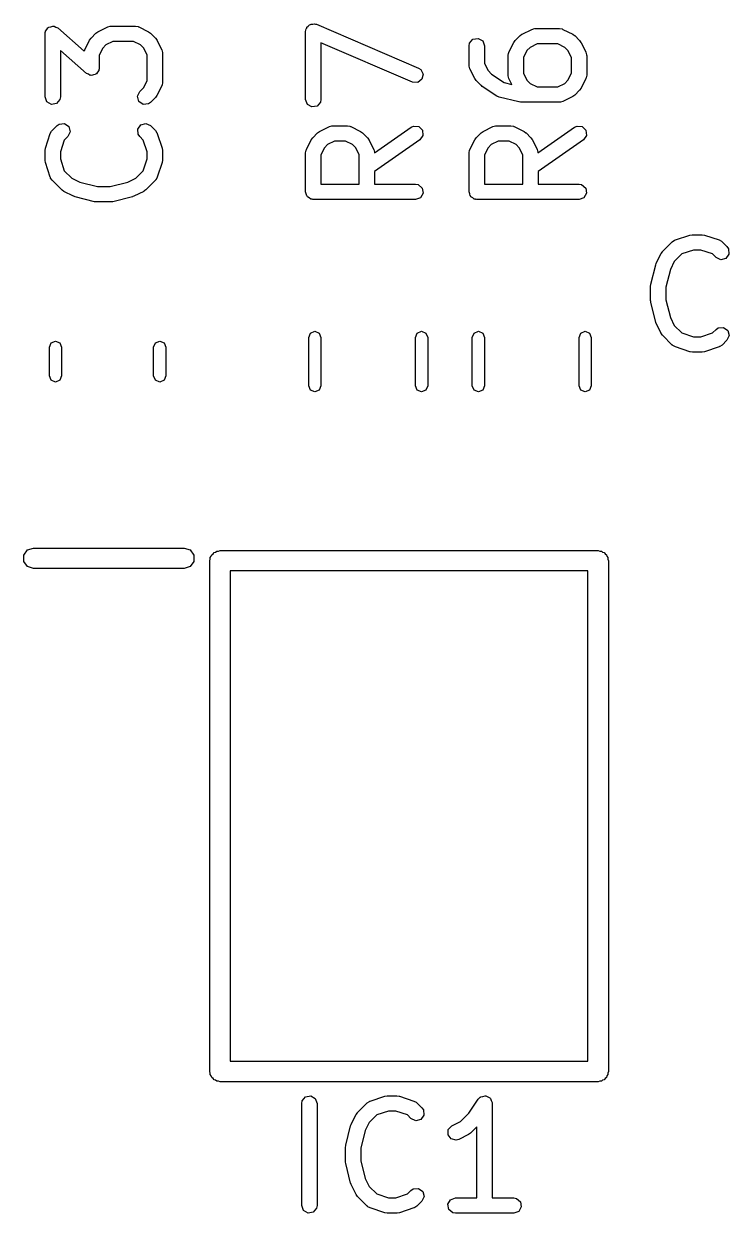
# Model space of a CAD drawing. Extents: x 22.5 to 93.3, y -73 to -49.
# Drawn here: x 51.18 to 58.08, y -72.49 to -60.84 of the extents above; entities that cross this region are included whole.
import ezdxf

# ---------------------------------------------------------------- set-up
doc = ezdxf.new("R2010")
doc.units = 0
doc.layers.add('BLACK', color=7, linetype='CONTINUOUS')

msp = doc.modelspace()

# ---------------------------------------------------------------- linework, layer by layer
at = {"layer": 'BLACK', "linetype": 'CONTINUOUS'}
for p, q in [((51.3921, -60.9148), (51.4051, -60.8993)), ((51.4051, -60.8993), (51.4156, -60.882)), ((51.4156, -60.882), (51.4213, -60.8801)), ((51.4213, -60.8801), (51.4251, -60.8755)), ((51.4251, -60.8755), (51.445, -60.872)), ((51.445, -60.872), (51.4642, -60.8655)), ((51.4642, -60.8655), (51.4697, -60.8677)), ((51.4697, -60.8677), (51.4756, -60.8666)), ((51.4756, -60.8666), (51.4932, -60.8767)), ((51.4932, -60.8767), (51.512, -60.884)), ((51.512, -60.884), (51.772, -61.1115)), ((51.9053, -60.921), (52.0005, -60.8734)), ((52.0005, -60.8734), (52.0255, -60.866)), ((52.0255, -60.866), (52.0298, -60.867)), ((52.0298, -60.867), (52.034, -60.8655)), ((52.034, -60.8655), (52.2721, -60.8655)), ((52.2721, -60.8655), (52.2978, -60.87)), ((52.2978, -60.87), (52.3012, -60.8729)), ((52.3012, -60.8729), (52.3057, -60.8734)), ((52.3057, -60.8734), (52.4009, -60.921)), ((53.9376, -60.9167), (53.9421, -60.891)), ((53.9421, -60.891), (53.9478, -60.8842)), ((53.9478, -60.8842), (53.9499, -60.8756)), ((53.9499, -60.8756), (53.9639, -60.8651)), ((53.9639, -60.8651), (53.9751, -60.8517)), ((53.9751, -60.8517), (53.9838, -60.8502)), ((53.9838, -60.8502), (53.9909, -60.8449)), ((53.9909, -60.8449), (54.0084, -60.8458)), ((54.0084, -60.8458), (54.0256, -60.8428)), ((54.0256, -60.8428), (54.0333, -60.8472)), ((54.0333, -60.8472), (54.0422, -60.8477)), ((54.0422, -60.8477), (55.0422, -61.2763)), ((56.0553, -60.9448), (56.1505, -60.8972)), ((56.1505, -60.8972), (56.1755, -60.8898)), ((56.1755, -60.8898), (56.1798, -60.8908)), ((56.1798, -60.8908), (56.184, -60.8893)), ((56.184, -60.8893), (56.4221, -60.8893)), ((56.4221, -60.8893), (56.4478, -60.8938)), ((56.4478, -60.8938), (56.4512, -60.8967)), ((56.4512, -60.8967), (56.4557, -60.8972)), ((56.4557, -60.8972), (56.5509, -60.9448)), ((51.3876, -60.9405), (51.3896, -60.9294)), ((51.3876, -61.5595), (51.3876, -60.9405)), ((51.389, -60.9259), (51.3907, -60.9233)), ((51.3896, -60.9294), (51.389, -60.9259)), ((51.3907, -60.9233), (51.3921, -60.9148)), ((51.7765, -61.0974), (51.8241, -61.0022)), ((51.8241, -61.0022), (51.8375, -60.9842)), ((51.8375, -60.9842), (51.8382, -60.9827)), ((51.8382, -60.9827), (51.8858, -60.9351)), ((51.8858, -60.9351), (51.9041, -60.9222)), ((51.9041, -60.9222), (51.9053, -60.921)), ((52.0518, -61.0155), (51.9832, -61.0497)), ((52.2544, -61.0155), (52.0518, -61.0155)), ((52.323, -61.0497), (52.2544, -61.0155)), ((52.4009, -60.921), (52.4189, -60.9344)), ((52.4189, -60.9344), (52.4204, -60.9351)), ((52.4204, -60.9351), (52.468, -60.9827)), ((52.468, -60.9827), (52.4809, -61.001)), ((52.4809, -61.001), (52.4821, -61.0022)), ((52.4821, -61.0022), (52.5297, -61.0974)), ((53.9376, -61.5833), (53.9376, -60.9167)), ((55.5421, -61.0339), (55.5751, -60.9946)), ((55.5751, -60.9946), (55.6256, -60.9857)), ((55.6256, -60.9857), (55.6701, -61.0113)), ((55.6701, -61.0113), (55.6876, -61.0595)), ((55.9741, -61.026), (55.9875, -61.008)), ((55.9875, -61.008), (55.9882, -61.0065)), ((55.9882, -61.0065), (56.0358, -60.9589)), ((56.0358, -60.9589), (56.0541, -60.946)), ((56.0541, -60.946), (56.0553, -60.9448)), ((56.5509, -60.9448), (56.5689, -60.9582)), ((56.5689, -60.9582), (56.5704, -60.9589)), ((56.5704, -60.9589), (56.618, -61.0065)), ((56.618, -61.0065), (56.6309, -61.0249)), ((51.7942, -61.3303), (51.5376, -61.1058)), ((51.5376, -61.1058), (51.5376, -61.5595)), ((51.772, -61.1115), (51.7731, -61.1053)), ((51.7731, -61.1053), (51.776, -61.1019)), ((51.776, -61.1019), (51.7765, -61.0974)), ((51.9528, -61.0801), (51.9186, -61.1487)), ((51.9832, -61.0497), (51.9528, -61.0801)), ((52.3534, -61.0801), (52.323, -61.0497)), ((52.3876, -61.1487), (52.3534, -61.0801)), ((52.5297, -61.0974), (52.5371, -61.1224)), ((52.5371, -61.1224), (52.5361, -61.1267)), ((52.5361, -61.1267), (52.5376, -61.131)), ((52.5376, -61.131), (52.5376, -61.4167)), ((54.9831, -61.4142), (54.0876, -61.0304)), ((54.0876, -61.0304), (54.0876, -61.5833)), ((55.5376, -61.0595), (55.5421, -61.0339)), ((55.5376, -61.25), (55.5376, -61.0595)), ((55.6876, -61.0595), (55.6876, -61.2323)), ((55.9186, -61.1548), (55.9231, -61.1291)), ((55.9231, -61.1291), (55.926, -61.1257)), ((55.926, -61.1257), (55.9265, -61.1212)), ((55.9265, -61.1212), (55.9741, -61.026)), ((56.1028, -61.1039), (56.0686, -61.1725)), ((56.1332, -61.0735), (56.1028, -61.1039)), ((56.2018, -61.0393), (56.1332, -61.0735)), ((56.4044, -61.0393), (56.2018, -61.0393)), ((56.473, -61.0735), (56.4044, -61.0393)), ((56.5034, -61.1039), (56.473, -61.0735)), ((56.5376, -61.1725), (56.5034, -61.1039)), ((56.6309, -61.0249), (56.6321, -61.026)), ((56.6321, -61.026), (56.6797, -61.1212)), ((56.6797, -61.1212), (56.6871, -61.1462)), ((51.9186, -61.1487), (51.9186, -61.2738)), ((52.3876, -61.399), (52.3876, -61.1487)), ((55.5392, -61.2542), (55.5376, -61.25)), ((55.6876, -61.2323), (55.7219, -61.3008)), ((55.9186, -61.3452), (55.9186, -61.1548)), ((56.0686, -61.1725), (56.0686, -61.3275)), ((56.5376, -61.3275), (56.5376, -61.1725)), ((56.6871, -61.1462), (56.6861, -61.1505)), ((56.6861, -61.1505), (56.6876, -61.1548)), ((56.6876, -61.1548), (56.6876, -61.3452)), ((51.813, -61.3376), (51.7942, -61.3303)), ((51.8305, -61.3477), (51.813, -61.3376)), ((51.8364, -61.3466), (51.8305, -61.3477)), ((51.842, -61.3488), (51.8364, -61.3466)), ((51.8612, -61.3423), (51.842, -61.3488)), ((51.8811, -61.3388), (51.8612, -61.3423)), ((51.8849, -61.3342), (51.8811, -61.3388)), ((51.8906, -61.3322), (51.8849, -61.3342)), ((51.9011, -61.3149), (51.8906, -61.3322)), ((51.914, -61.2995), (51.9011, -61.3149)), ((51.9155, -61.291), (51.914, -61.2995)), ((51.9171, -61.2884), (51.9155, -61.291)), ((51.9186, -61.2738), (51.9166, -61.2849)), ((51.9166, -61.2849), (51.9171, -61.2884)), ((55.0422, -61.2763), (55.064, -61.2906)), ((55.064, -61.2906), (55.0871, -61.3364)), ((55.0871, -61.3364), (55.0754, -61.3863)), ((55.5381, -61.2586), (55.5392, -61.2542)), ((55.5455, -61.2835), (55.5381, -61.2586)), ((55.5932, -61.3788), (55.5455, -61.2835)), ((55.7219, -61.3008), (55.7556, -61.3346)), ((55.7556, -61.3346), (55.8815, -61.4185)), ((55.9201, -61.3494), (55.9186, -61.3452)), ((55.9191, -61.3538), (55.9201, -61.3494)), ((55.9265, -61.3788), (55.9191, -61.3538)), ((56.0686, -61.3275), (56.1028, -61.396)), ((56.5034, -61.396), (56.5376, -61.3275)), ((56.6876, -61.3452), (56.6831, -61.3709)), ((52.3143, -61.5065), (52.3534, -61.4675)), ((52.3534, -61.4675), (52.3876, -61.399)), ((52.5297, -61.4502), (52.4821, -61.5454)), ((52.5302, -61.4458), (52.5297, -61.4502)), ((52.5331, -61.4423), (52.5302, -61.4458)), ((52.5376, -61.4167), (52.5331, -61.4423)), ((55.0343, -61.417), (54.9831, -61.4142)), ((55.0754, -61.3863), (55.0343, -61.417)), ((55.5943, -61.3799), (55.5932, -61.3788)), ((55.6072, -61.3983), (55.5943, -61.3799)), ((55.6548, -61.4459), (55.6072, -61.3983)), ((55.658, -61.4474), (55.6548, -61.4459)), ((55.6663, -61.4553), (55.658, -61.4474)), ((55.8091, -61.5505), (55.6663, -61.4553)), ((55.8815, -61.4185), (55.9556, -61.437)), ((55.9556, -61.437), (55.9265, -61.3788)), ((56.1028, -61.396), (56.1332, -61.4265)), ((56.1332, -61.4265), (56.2018, -61.4607)), ((56.2018, -61.4607), (56.4044, -61.4607)), ((56.4044, -61.4607), (56.473, -61.4265)), ((56.473, -61.4265), (56.5034, -61.396)), ((56.6321, -61.474), (56.6187, -61.492)), ((56.6797, -61.3788), (56.6321, -61.474)), ((56.6802, -61.3743), (56.6797, -61.3788)), ((56.6831, -61.3709), (56.6802, -61.3743)), ((51.4052, -61.6077), (51.3876, -61.5595)), ((51.5331, -61.5852), (51.5001, -61.6245)), ((51.5376, -61.5595), (51.5331, -61.5852)), ((52.2927, -61.553), (52.3143, -61.5065)), ((52.3059, -61.6025), (52.2927, -61.553)), ((52.468, -61.5649), (52.4204, -61.6126)), ((52.4687, -61.5635), (52.468, -61.5649)), ((52.4821, -61.5454), (52.4687, -61.5635)), ((53.9552, -61.6315), (53.9376, -61.5833)), ((54.0876, -61.5833), (54.0831, -61.609)), ((55.8095, -61.5506), (55.8091, -61.5505)), ((55.8325, -61.5609), (55.8095, -61.5506)), ((56.023, -61.6085), (55.8325, -61.5609)), ((56.5509, -61.5552), (56.4557, -61.6028)), ((56.552, -61.554), (56.5509, -61.5552)), ((56.5704, -61.5411), (56.552, -61.554)), ((56.618, -61.4935), (56.5704, -61.5411)), ((56.6187, -61.492), (56.618, -61.4935)), ((51.4496, -61.6334), (51.4052, -61.6077)), ((51.5001, -61.6245), (51.4496, -61.6334)), ((52.348, -61.632), (52.3059, -61.6025)), ((52.3991, -61.6275), (52.348, -61.632)), ((52.4204, -61.6126), (52.3991, -61.6275)), ((53.9996, -61.6572), (53.9552, -61.6315)), ((54.0501, -61.6483), (53.9996, -61.6572)), ((54.0831, -61.609), (54.0501, -61.6483)), ((56.0264, -61.6081), (56.023, -61.6085)), ((56.0412, -61.6107), (56.0264, -61.6081)), ((56.4221, -61.6107), (56.0412, -61.6107)), ((56.4264, -61.6092), (56.4221, -61.6107)), ((56.4307, -61.6102), (56.4264, -61.6092)), ((56.4557, -61.6028), (56.4307, -61.6102)), ((51.5048, -61.8398), (51.5262, -61.8249)), ((51.5262, -61.8249), (51.5773, -61.8204)), ((51.5773, -61.8204), (51.6193, -61.8498)), ((52.2949, -61.8734), (52.3244, -61.8314)), ((52.3244, -61.8314), (52.3739, -61.8181)), ((52.3739, -61.8181), (52.4204, -61.8398)), ((51.3915, -62.0596), (51.4391, -61.9168)), ((51.4391, -61.9168), (51.4515, -61.8939)), ((51.4515, -61.8939), (51.4553, -61.8915)), ((51.4553, -61.8915), (51.4572, -61.8874)), ((51.4572, -61.8874), (51.5048, -61.8398)), ((51.6109, -61.9459), (51.5758, -61.981)), ((51.6326, -61.8994), (51.6109, -61.9459)), ((51.6193, -61.8498), (51.6326, -61.8994)), ((52.2994, -61.9246), (52.2949, -61.8734)), ((52.3143, -61.9459), (52.2994, -61.9246)), ((52.3494, -61.981), (52.3143, -61.9459)), ((52.4204, -61.8398), (52.468, -61.8874)), ((52.468, -61.8874), (52.483, -61.9088)), ((52.483, -61.9088), (52.4834, -61.9132)), ((52.4834, -61.9132), (52.4862, -61.9168)), ((52.4862, -61.9168), (52.5338, -62.0596)), ((54.0072, -61.9589), (54.0548, -61.9113)), ((54.0548, -61.9113), (54.0732, -61.8984)), ((54.0732, -61.8984), (54.0743, -61.8972)), ((54.0743, -61.8972), (54.1696, -61.8496)), ((54.1696, -61.8496), (54.1945, -61.8422)), ((54.1945, -61.8422), (54.1989, -61.8432)), ((54.1989, -61.8432), (54.2031, -61.8417)), ((54.2031, -61.8417), (54.346, -61.8417)), ((54.346, -61.8417), (54.3716, -61.8462)), ((54.3716, -61.8462), (54.375, -61.8491)), ((54.375, -61.8491), (54.3795, -61.8496)), ((54.3795, -61.8496), (54.4747, -61.8972)), ((54.4747, -61.8972), (54.4927, -61.9106)), ((54.4927, -61.9106), (54.4942, -61.9113)), ((54.4942, -61.9113), (54.5418, -61.9589)), ((54.6111, -62.1062), (54.9696, -61.8552)), ((54.9696, -61.8552), (54.9932, -61.8442)), ((54.9932, -61.8442), (55.0443, -61.8487)), ((55.0443, -61.8487), (55.0806, -61.885)), ((55.0851, -61.9361), (55.0556, -61.9781)), ((55.0806, -61.885), (55.0851, -61.9361)), ((55.6072, -61.9589), (55.6548, -61.9113)), ((55.6548, -61.9113), (55.6732, -61.8984)), ((55.6732, -61.8984), (55.6743, -61.8972)), ((55.6743, -61.8972), (55.7696, -61.8496)), ((55.7696, -61.8496), (55.7945, -61.8422)), ((55.7945, -61.8422), (55.7989, -61.8432)), ((55.7989, -61.8432), (55.8031, -61.8417)), ((55.8031, -61.8417), (55.946, -61.8417)), ((55.946, -61.8417), (55.9716, -61.8462)), ((55.9716, -61.8462), (55.975, -61.8491)), ((55.975, -61.8491), (55.9795, -61.8496)), ((55.9795, -61.8496), (56.0747, -61.8972)), ((56.0747, -61.8972), (56.0927, -61.9106)), ((56.0927, -61.9106), (56.0942, -61.9113)), ((56.0942, -61.9113), (56.1418, -61.9589)), ((56.2111, -62.1062), (56.5696, -61.8552)), ((56.5696, -61.8552), (56.5932, -61.8442)), ((56.5932, -61.8442), (56.6443, -61.8487)), ((56.6443, -61.8487), (56.6806, -61.885)), ((56.6851, -61.9361), (56.6556, -61.9781)), ((56.6806, -61.885), (56.6851, -61.9361)), ((51.3876, -62.0833), (51.3915, -62.0612)), ((51.3915, -62.0612), (51.3915, -62.0596)), ((51.5758, -61.981), (51.5376, -62.0955)), ((52.3876, -62.0955), (52.3494, -61.981)), ((52.5338, -62.0596), (52.5371, -62.0818)), ((53.9455, -62.0736), (53.9932, -61.9784)), ((53.9932, -61.9784), (54.0065, -61.9604)), ((54.0065, -61.9604), (54.0072, -61.9589)), ((54.1219, -62.0563), (54.0876, -62.1248)), ((54.1523, -62.0259), (54.1219, -62.0563)), ((54.2208, -61.9917), (54.1523, -62.0259)), ((54.3282, -61.9917), (54.2208, -61.9917)), ((54.3968, -62.0259), (54.3282, -61.9917)), ((54.4272, -62.0563), (54.3968, -62.0259)), ((54.4614, -62.1248), (54.4272, -62.0563)), ((54.5418, -61.9589), (54.5547, -61.9772)), ((54.5547, -61.9772), (54.5559, -61.9784)), ((54.5559, -61.9784), (54.6035, -62.0736)), ((55.0556, -61.9781), (54.6114, -62.289)), ((55.5455, -62.0736), (55.5932, -61.9784)), ((55.5932, -61.9784), (55.6065, -61.9604)), ((55.6065, -61.9604), (55.6072, -61.9589)), ((55.7219, -62.0563), (55.6876, -62.1248)), ((55.7523, -62.0259), (55.7219, -62.0563)), ((55.8208, -61.9917), (55.7523, -62.0259)), ((55.9282, -61.9917), (55.8208, -61.9917)), ((55.9968, -62.0259), (55.9282, -61.9917)), ((56.0272, -62.0563), (55.9968, -62.0259)), ((56.0614, -62.1248), (56.0272, -62.0563)), ((56.1418, -61.9589), (56.1547, -61.9772)), ((56.1547, -61.9772), (56.1559, -61.9784)), ((56.1559, -61.9784), (56.2035, -62.0736)), ((56.6556, -61.9781), (56.2114, -62.289)), ((51.3876, -62.1786), (51.3876, -62.0833)), ((51.3882, -62.1801), (51.3876, -62.1786)), ((51.3915, -62.2023), (51.3882, -62.1801)), ((51.5376, -62.0955), (51.5376, -62.1664)), ((51.5376, -62.1664), (51.5758, -62.2809)), ((52.3494, -62.2809), (52.3876, -62.1664)), ((52.3876, -62.1664), (52.3876, -62.0955)), ((52.5376, -62.1786), (52.5337, -62.2007)), ((52.5371, -62.0818), (52.5376, -62.0833)), ((52.5376, -62.0833), (52.5376, -62.1786)), ((53.9376, -62.1071), (53.9421, -62.0815)), ((53.9376, -62.4881), (53.9376, -62.1071)), ((53.9421, -62.0815), (53.945, -62.0781)), ((53.945, -62.0781), (53.9455, -62.0736)), ((54.0876, -62.1248), (54.0876, -62.4131)), ((54.4614, -62.4131), (54.4614, -62.1248)), ((54.6035, -62.0736), (54.6109, -62.0986)), ((54.6109, -62.0986), (54.6099, -62.1029)), ((54.6099, -62.1029), (54.6111, -62.1062)), ((55.5376, -62.1071), (55.5421, -62.0815)), ((55.5376, -62.4881), (55.5376, -62.1071)), ((55.5421, -62.0815), (55.545, -62.0781)), ((55.545, -62.0781), (55.5455, -62.0736)), ((55.6876, -62.1248), (55.6876, -62.4131)), ((56.0614, -62.4131), (56.0614, -62.1248)), ((56.2035, -62.0736), (56.2109, -62.0986)), ((56.2109, -62.0986), (56.2099, -62.1029)), ((56.2099, -62.1029), (56.2111, -62.1062)), ((51.4391, -62.3451), (51.3915, -62.2023)), ((51.5758, -62.2809), (51.6499, -62.355)), ((52.2753, -62.355), (52.3494, -62.2809)), ((52.5338, -62.2023), (52.4862, -62.3451)), ((52.5337, -62.2007), (52.5338, -62.2023)), ((54.6114, -62.289), (54.6114, -62.4131)), ((56.2114, -62.289), (56.2114, -62.4131)), ((51.4419, -62.3487), (51.4391, -62.3451)), ((51.4423, -62.3531), (51.4419, -62.3487)), ((51.4572, -62.3745), (51.4423, -62.3531)), ((51.5524, -62.4697), (51.4572, -62.3745)), ((51.6499, -62.355), (51.7269, -62.3935)), ((51.7269, -62.3935), (51.9004, -62.4369)), ((52.0248, -62.4369), (52.1983, -62.3935)), ((52.1983, -62.3935), (52.2753, -62.355)), ((52.468, -62.3745), (52.3728, -62.4697)), ((52.4699, -62.3704), (52.468, -62.3745)), ((52.4737, -62.368), (52.4699, -62.3704)), ((52.4862, -62.3451), (52.4737, -62.368)), ((54.0876, -62.4131), (54.4614, -62.4131)), ((54.6114, -62.4131), (55.0126, -62.4131)), ((55.0126, -62.4131), (55.0383, -62.4176)), ((55.6876, -62.4131), (56.0614, -62.4131)), ((56.2114, -62.4131), (56.6126, -62.4131)), ((56.6126, -62.4131), (56.6383, -62.4176)), ((51.5539, -62.4704), (51.5524, -62.4697)), ((51.5719, -62.4837), (51.5539, -62.4704)), ((51.6672, -62.5314), (51.5719, -62.4837)), ((51.6707, -62.5318), (51.6672, -62.5314)), ((51.6825, -62.537), (51.6707, -62.5318)), ((51.9004, -62.4369), (52.0248, -62.4369)), ((52.2581, -62.5314), (52.2457, -62.5351)), ((52.3533, -62.4837), (52.2581, -62.5314)), ((52.3544, -62.4826), (52.3533, -62.4837)), ((52.3728, -62.4697), (52.3544, -62.4826)), ((53.9443, -62.5064), (53.9376, -62.4881)), ((53.9477, -62.5256), (53.9443, -62.5064)), ((53.9529, -62.5299), (53.9477, -62.5256)), ((53.9552, -62.5363), (53.9529, -62.5299)), ((55.0383, -62.4176), (55.0776, -62.4506)), ((55.0865, -62.5011), (55.0608, -62.5455)), ((55.0776, -62.4506), (55.0865, -62.5011)), ((55.5443, -62.5064), (55.5376, -62.4881)), ((55.5477, -62.5256), (55.5443, -62.5064)), ((55.5529, -62.5299), (55.5477, -62.5256)), ((55.5552, -62.5363), (55.5529, -62.5299)), ((56.6383, -62.4176), (56.6776, -62.4506)), ((56.6865, -62.5011), (56.6608, -62.5455)), ((56.6776, -62.4506), (56.6865, -62.5011)), ((51.873, -62.5847), (51.6825, -62.537)), ((51.8764, -62.5843), (51.873, -62.5847)), ((51.8912, -62.5869), (51.8764, -62.5843)), ((52.034, -62.5869), (51.8912, -62.5869)), ((52.0373, -62.5857), (52.034, -62.5869)), ((52.0522, -62.5847), (52.0373, -62.5857)), ((52.2427, -62.537), (52.0522, -62.5847)), ((52.2457, -62.5351), (52.2427, -62.537)), ((53.972, -62.546), (53.9552, -62.5363)), ((53.987, -62.5586), (53.972, -62.546)), ((53.9967, -62.5603), (53.987, -62.5586)), ((53.9996, -62.562), (53.9967, -62.5603)), ((54.0029, -62.5614), (53.9996, -62.562)), ((54.0126, -62.5631), (54.0029, -62.5614)), ((55.0126, -62.5631), (54.0126, -62.5631)), ((55.0608, -62.5455), (55.0126, -62.5631)), ((55.572, -62.546), (55.5552, -62.5363)), ((55.587, -62.5586), (55.572, -62.546)), ((55.5967, -62.5603), (55.587, -62.5586)), ((55.5996, -62.562), (55.5967, -62.5603)), ((55.6029, -62.5614), (55.5996, -62.562)), ((55.6126, -62.5631), (55.6029, -62.5614)), ((56.6126, -62.5631), (55.6126, -62.5631)), ((56.6608, -62.5455), (56.6126, -62.5631)), ((57.4303, -63.0724), (57.5255, -62.9772)), ((57.5255, -62.9772), (57.5469, -62.9623)), ((57.5469, -62.9623), (57.5513, -62.9619)), ((57.5513, -62.9619), (57.5549, -62.9591)), ((57.5549, -62.9591), (57.6977, -62.9115)), ((57.6977, -62.9115), (57.7199, -62.9082)), ((57.7199, -62.9082), (57.7214, -62.9076)), ((57.7214, -62.9076), (57.8167, -62.9076)), ((57.8167, -62.9076), (57.8387, -62.9115)), ((57.8387, -62.9115), (57.8404, -62.9115)), ((57.8404, -62.9115), (57.9832, -62.9591)), ((57.9832, -62.9591), (58.0061, -62.9715)), ((58.0061, -62.9715), (58.0085, -62.9753)), ((58.0085, -62.9753), (58.0126, -62.9772)), ((58.0126, -62.9772), (58.0602, -63.0248)), ((57.3686, -63.1872), (57.4163, -63.0919)), ((57.4163, -63.0919), (57.4296, -63.0739)), ((57.4296, -63.0739), (57.4303, -63.0724)), ((57.6191, -63.0958), (57.545, -63.1699)), ((57.7336, -63.0576), (57.6191, -63.0958)), ((57.8045, -63.0576), (57.7336, -63.0576)), ((57.919, -63.0958), (57.8045, -63.0576)), ((57.9541, -63.1309), (57.919, -63.0958)), ((58.0796, -63.0973), (58.0502, -63.1393)), ((58.0602, -63.0248), (58.0751, -63.0462)), ((58.0751, -63.0462), (58.0796, -63.0973)), ((57.3153, -63.393), (57.363, -63.2025)), ((57.363, -63.2025), (57.3682, -63.1907)), ((57.3682, -63.1907), (57.3686, -63.1872)), ((57.545, -63.1699), (57.5065, -63.2469)), ((58.0006, -63.1526), (57.9541, -63.1309)), ((58.0502, -63.1393), (58.0006, -63.1526)), ((57.5065, -63.2469), (57.4631, -63.4204)), ((57.3131, -63.4112), (57.3157, -63.3964)), ((57.3131, -63.554), (57.3131, -63.4112)), ((57.3157, -63.3964), (57.3153, -63.393)), ((57.4631, -63.4204), (57.4631, -63.5448)), ((57.3143, -63.5573), (57.3131, -63.554)), ((57.3153, -63.5722), (57.3143, -63.5573)), ((57.363, -63.7627), (57.3153, -63.5722)), ((57.4631, -63.5448), (57.5065, -63.7183)), ((57.3649, -63.7657), (57.363, -63.7627)), ((57.3686, -63.7781), (57.3649, -63.7657)), ((57.4163, -63.8733), (57.3686, -63.7781)), ((57.5065, -63.7183), (57.545, -63.7953)), ((57.545, -63.7953), (57.6191, -63.8694)), ((53.9675, -63.9127), (53.9851, -63.8703)), ((53.9675, -64.3873), (53.9675, -63.9127)), ((53.9851, -63.8703), (54.0275, -63.8527)), ((54.0275, -63.8527), (54.0699, -63.8703)), ((54.0699, -63.8703), (54.0875, -63.9127)), ((54.0875, -63.9127), (54.0875, -64.3873)), ((55.0125, -63.9127), (55.0301, -63.8703)), ((55.0125, -64.3873), (55.0125, -63.9127)), ((55.0301, -63.8703), (55.0725, -63.8527)), ((55.0725, -63.8527), (55.1149, -63.8703)), ((55.1149, -63.8703), (55.1325, -63.9127)), ((55.1325, -63.9127), (55.1325, -64.3873)), ((55.5675, -63.9127), (55.5851, -63.8703)), ((55.5675, -64.3873), (55.5675, -63.9127)), ((55.5851, -63.8703), (55.6275, -63.8527)), ((55.6275, -63.8527), (55.6699, -63.8703)), ((55.6699, -63.8703), (55.6875, -63.9127)), ((55.6875, -63.9127), (55.6875, -64.3873)), ((56.6125, -63.9127), (56.6301, -63.8703)), ((56.6125, -64.3873), (56.6125, -63.9127)), ((56.6301, -63.8703), (56.6725, -63.8527)), ((56.6725, -63.8527), (56.7149, -63.8703)), ((56.7149, -63.8703), (56.7325, -63.9127)), ((56.7325, -63.9127), (56.7325, -64.3873)), ((57.4174, -63.8744), (57.4163, -63.8733)), ((57.4303, -63.8928), (57.4174, -63.8744)), ((57.5255, -63.988), (57.4303, -63.8928)), ((57.6191, -63.8694), (57.7336, -63.9076)), ((57.7336, -63.9076), (57.8045, -63.9076)), ((57.8045, -63.9076), (57.919, -63.8694)), ((57.919, -63.8694), (57.9541, -63.8343)), ((57.9541, -63.8343), (57.9754, -63.8194)), ((57.9754, -63.8194), (58.0266, -63.8149)), ((58.0266, -63.8149), (58.0686, -63.8444)), ((58.0819, -63.8939), (58.0602, -63.9404)), ((58.0686, -63.8444), (58.0819, -63.8939)), ((51.43, -64.0094), (51.4476, -63.967)), ((51.43, -64.2906), (51.43, -64.0094)), ((51.4476, -63.967), (51.49, -63.9494)), ((51.49, -63.9494), (51.5324, -63.967)), ((51.5324, -63.967), (51.55, -64.0094)), ((51.55, -64.0094), (51.55, -64.2906)), ((52.45, -64.0094), (52.4676, -63.967)), ((52.45, -64.2906), (52.45, -64.0094)), ((52.4676, -63.967), (52.51, -63.9494)), ((52.51, -63.9494), (52.5524, -63.967)), ((52.5524, -63.967), (52.57, -64.0094)), ((52.57, -64.0094), (52.57, -64.2906)), ((57.5296, -63.9899), (57.5255, -63.988)), ((57.5319, -63.9937), (57.5296, -63.9899)), ((57.5549, -64.0062), (57.5319, -63.9937)), ((57.6977, -64.0538), (57.5549, -64.0062)), ((57.9832, -64.0062), (57.8404, -64.0538)), ((57.9868, -64.0034), (57.9832, -64.0062)), ((57.9912, -64.003), (57.9868, -64.0034)), ((58.0126, -63.988), (57.9912, -64.003)), ((58.0602, -63.9404), (58.0126, -63.988)), ((57.6993, -64.0537), (57.6977, -64.0538)), ((57.7214, -64.0576), (57.6993, -64.0537)), ((57.8167, -64.0576), (57.7214, -64.0576)), ((57.8182, -64.0571), (57.8167, -64.0576)), ((57.8404, -64.0538), (57.8182, -64.0571)), ((51.4476, -64.333), (51.43, -64.2906)), ((51.49, -64.3506), (51.4476, -64.333)), ((51.5324, -64.333), (51.49, -64.3506)), ((51.55, -64.2906), (51.5324, -64.333)), ((52.4676, -64.333), (52.45, -64.2906)), ((52.51, -64.3506), (52.4676, -64.333)), ((52.5524, -64.333), (52.51, -64.3506)), ((52.57, -64.2906), (52.5524, -64.333)), ((53.9851, -64.4297), (53.9675, -64.3873)), ((54.0875, -64.3873), (54.0699, -64.4297)), ((55.0301, -64.4297), (55.0125, -64.3873)), ((55.1325, -64.3873), (55.1149, -64.4297)), ((55.5851, -64.4297), (55.5675, -64.3873)), ((55.6875, -64.3873), (55.6699, -64.4297)), ((56.6301, -64.4297), (56.6125, -64.3873)), ((56.7325, -64.3873), (56.7149, -64.4297)), ((54.0275, -64.4473), (53.9851, -64.4297)), ((54.0699, -64.4297), (54.0275, -64.4473)), ((55.0725, -64.4473), (55.0301, -64.4297)), ((55.1149, -64.4297), (55.0725, -64.4473)), ((55.6275, -64.4473), (55.5851, -64.4297)), ((55.6699, -64.4297), (55.6275, -64.4473)), ((56.6725, -64.4473), (56.6301, -64.4297)), ((56.7149, -64.4297), (56.6725, -64.4473)), ((51.1799, -66.0441), (51.2162, -65.9941)), ((51.2162, -65.9941), (51.275, -65.975)), ((51.275, -65.975), (52.75, -65.975)), ((52.75, -65.975), (52.8088, -65.9941)), ((52.8088, -65.9941), (52.8451, -66.0441)), ((53.0319, -66.0319), (53.0412, -66.0191)), ((53.0412, -66.0191), (53.0563, -66.0142)), ((53.0563, -66.0142), (53.0691, -66.0049)), ((53.0691, -66.0049), (53.0849, -66.0049)), ((53.0849, -66.0049), (53.1, -66)), ((53.1, -66), (56.8, -66)), ((56.8, -66), (56.8151, -66.0049)), ((56.8151, -66.0049), (56.8309, -66.0049)), ((56.8309, -66.0049), (56.8437, -66.0142)), ((56.8437, -66.0142), (56.8588, -66.0191)), ((56.8588, -66.0191), (56.8681, -66.0319)), ((51.1799, -66.1059), (51.1799, -66.0441)), ((51.2162, -66.1559), (51.1799, -66.1059)), ((52.8451, -66.1059), (52.8088, -66.1559)), ((52.8451, -66.0441), (52.8451, -66.1059)), ((53, -66.1), (53.0049, -66.0849)), ((53, -71.1), (53, -66.1)), ((53.0049, -66.0691), (53.0142, -66.0563)), ((53.0049, -66.0849), (53.0049, -66.0691)), ((53.0142, -66.0563), (53.0191, -66.0412)), ((53.0191, -66.0412), (53.0319, -66.0319)), ((56.8681, -66.0319), (56.8809, -66.0412)), ((56.8809, -66.0412), (56.8858, -66.0563)), ((56.8858, -66.0563), (56.8951, -66.0691)), ((56.8951, -66.0691), (56.8951, -66.0849)), ((56.8951, -66.0849), (56.9, -66.1)), ((56.9, -66.1), (56.9, -71.1)), ((51.275, -66.175), (51.2162, -66.1559)), ((52.75, -66.175), (51.275, -66.175)), ((52.8088, -66.1559), (52.75, -66.175)), ((53.2, -66.2), (53.2, -71)), ((56.7, -66.2), (53.2, -66.2)), ((56.7, -71), (56.7, -66.2)), ((53.2, -71), (56.7, -71)), ((53.0049, -71.1151), (53, -71.1)), ((53.0049, -71.1309), (53.0049, -71.1151)), ((53.0142, -71.1437), (53.0049, -71.1309)), ((53.0191, -71.1588), (53.0142, -71.1437)), ((56.8858, -71.1437), (56.8809, -71.1588)), ((56.8951, -71.1309), (56.8858, -71.1437)), ((56.9, -71.1), (56.8951, -71.1151)), ((56.8951, -71.1151), (56.8951, -71.1309)), ((53.0319, -71.1681), (53.0191, -71.1588)), ((53.0412, -71.1809), (53.0319, -71.1681)), ((53.0563, -71.1858), (53.0412, -71.1809)), ((53.0691, -71.1951), (53.0563, -71.1858)), ((53.0849, -71.1951), (53.0691, -71.1951)), ((53.1, -71.2), (53.0849, -71.1951)), ((56.8, -71.2), (53.1, -71.2)), ((56.8151, -71.1951), (56.8, -71.2)), ((56.8309, -71.1951), (56.8151, -71.1951)), ((56.8437, -71.1858), (56.8309, -71.1951)), ((56.8588, -71.1809), (56.8437, -71.1858)), ((56.8681, -71.1681), (56.8588, -71.1809)), ((56.8809, -71.1588), (56.8681, -71.1681)), ((53.9033, -71.387), (53.9363, -71.3477)), ((53.9363, -71.3477), (53.9868, -71.3388)), ((53.9868, -71.3388), (54.0313, -71.3644)), ((54.0313, -71.3644), (54.0488, -71.4126)), ((54.5691, -71.3891), (54.712, -71.3415)), ((54.712, -71.3415), (54.7342, -71.3382)), ((54.7342, -71.3382), (54.7357, -71.3376)), ((54.7357, -71.3376), (54.831, -71.3376)), ((54.831, -71.3376), (54.853, -71.3415)), ((54.853, -71.3415), (54.8547, -71.3415)), ((54.8547, -71.3415), (54.9975, -71.3891)), ((55.5346, -71.5077), (55.6257, -71.371)), ((55.6257, -71.371), (55.6437, -71.3522)), ((55.6437, -71.3522), (55.6478, -71.351)), ((55.6478, -71.351), (55.6506, -71.3477)), ((55.6506, -71.3477), (55.672, -71.3439)), ((55.672, -71.3439), (55.6929, -71.3378)), ((55.6929, -71.3378), (55.6969, -71.3395)), ((55.6969, -71.3395), (55.7011, -71.3388)), ((55.7011, -71.3388), (55.72, -71.3496)), ((55.72, -71.3496), (55.7399, -71.3584)), ((55.7399, -71.3584), (55.7418, -71.3623)), ((55.7418, -71.3623), (55.7455, -71.3644)), ((55.7455, -71.3644), (55.753, -71.3849)), ((53.8988, -71.4126), (53.9033, -71.387)), ((53.8988, -72.4126), (53.8988, -71.4126)), ((54.0488, -71.4126), (54.0488, -72.4126)), ((54.4446, -71.5024), (54.5398, -71.4072)), ((54.5398, -71.4072), (54.5612, -71.3923)), ((54.5612, -71.3923), (54.5656, -71.3919)), ((54.5656, -71.3919), (54.5691, -71.3891)), ((54.7479, -71.4876), (54.6334, -71.5258)), ((54.8188, -71.4876), (54.7479, -71.4876)), ((54.9333, -71.5258), (54.8188, -71.4876)), ((54.9975, -71.3891), (55.0204, -71.4015)), ((55.0204, -71.4015), (55.0228, -71.4053)), ((55.0228, -71.4053), (55.0268, -71.4072)), ((55.0268, -71.4072), (55.0745, -71.4548)), ((55.0745, -71.4548), (55.0894, -71.4762)), ((55.0894, -71.4762), (55.0939, -71.5273)), ((55.753, -71.3849), (55.7626, -71.4044)), ((55.7626, -71.4044), (55.7616, -71.4086)), ((55.7616, -71.4086), (55.7631, -71.4126)), ((55.7631, -71.4126), (55.7631, -72.3376)), ((54.3829, -71.6172), (54.4305, -71.5219)), ((54.4305, -71.5219), (54.4439, -71.5039)), ((54.4439, -71.5039), (54.4446, -71.5024)), ((54.5593, -71.5999), (54.5208, -71.6769)), ((54.6334, -71.5258), (54.5593, -71.5999)), ((54.9684, -71.5609), (54.9333, -71.5258)), ((55.0149, -71.5826), (54.9684, -71.5609)), ((55.0644, -71.5693), (55.0149, -71.5826)), ((55.0939, -71.5273), (55.0644, -71.5693)), ((55.3688, -71.6313), (55.4532, -71.5891)), ((55.4532, -71.5891), (55.5346, -71.5077)), ((54.3296, -71.823), (54.3772, -71.6325)), ((54.3772, -71.6325), (54.3825, -71.6207)), ((54.3825, -71.6207), (54.3829, -71.6172)), ((54.5208, -71.6769), (54.4774, -71.8504)), ((55.3305, -71.7197), (55.3336, -71.6685)), ((55.3611, -71.7609), (55.3305, -71.7197)), ((55.3336, -71.6685), (55.3688, -71.6313)), ((55.5312, -71.7178), (55.4359, -71.7654)), ((55.5323, -71.7166), (55.5312, -71.7178)), ((55.5507, -71.7037), (55.5323, -71.7166)), ((55.6131, -71.6413), (55.5507, -71.7037)), ((55.6131, -72.3376), (55.6131, -71.6413)), ((54.3274, -71.8412), (54.33, -71.8264)), ((54.3274, -71.984), (54.3274, -71.8412)), ((54.33, -71.8264), (54.3296, -71.823)), ((55.411, -71.7728), (55.3611, -71.7609)), ((55.4359, -71.7654), (55.411, -71.7728)), ((54.4774, -71.8504), (54.4774, -71.9748)), ((54.3286, -71.9873), (54.3274, -71.984)), ((54.3296, -72.0022), (54.3286, -71.9873)), ((54.3772, -72.1927), (54.3296, -72.0022)), ((54.4774, -71.9748), (54.5208, -72.1483)), ((54.3792, -72.1957), (54.3772, -72.1927)), ((54.3829, -72.2081), (54.3792, -72.1957)), ((54.5208, -72.1483), (54.5593, -72.2253)), ((54.4305, -72.3033), (54.3829, -72.2081)), ((54.4317, -72.3044), (54.4305, -72.3033)), ((54.4446, -72.3228), (54.4317, -72.3044)), ((54.5593, -72.2253), (54.6334, -72.2994)), ((54.6334, -72.2994), (54.7479, -72.3376)), ((54.8188, -72.3376), (54.9333, -72.2994)), ((54.9333, -72.2994), (54.9684, -72.2643)), ((54.9684, -72.2643), (54.9897, -72.2494)), ((54.9897, -72.2494), (55.0408, -72.2449)), ((55.0408, -72.2449), (55.0829, -72.2744)), ((55.0829, -72.2744), (55.0961, -72.3239)), ((53.9164, -72.4608), (53.8988, -72.4126)), ((54.0488, -72.4126), (54.0443, -72.4383)), ((54.5398, -72.418), (54.4446, -72.3228)), ((54.5439, -72.4199), (54.5398, -72.418)), ((54.5462, -72.4237), (54.5439, -72.4199)), ((54.5691, -72.4362), (54.5462, -72.4237)), ((54.7479, -72.3376), (54.8188, -72.3376)), ((55.0268, -72.418), (55.0055, -72.433)), ((55.0745, -72.3704), (55.0268, -72.418)), ((55.0961, -72.3239), (55.0745, -72.3704)), ((55.3285, -72.3996), (55.3542, -72.3552)), ((55.3374, -72.4501), (55.3285, -72.3996)), ((55.3542, -72.3552), (55.4024, -72.3376)), ((55.4024, -72.3376), (55.6131, -72.3376)), ((55.7631, -72.3376), (55.9738, -72.3376)), ((55.9738, -72.3376), (55.9995, -72.3421)), ((55.9995, -72.3421), (56.0388, -72.3751)), ((56.0477, -72.4256), (56.022, -72.4701)), ((56.0388, -72.3751), (56.0477, -72.4256)), ((53.9608, -72.4865), (53.9164, -72.4608)), ((54.0113, -72.4776), (53.9608, -72.4865)), ((54.0443, -72.4383), (54.0113, -72.4776)), ((54.712, -72.4838), (54.5691, -72.4362)), ((54.7136, -72.4837), (54.712, -72.4838)), ((54.7357, -72.4876), (54.7136, -72.4837)), ((54.831, -72.4876), (54.7357, -72.4876)), ((54.8325, -72.4871), (54.831, -72.4876)), ((54.8547, -72.4838), (54.8325, -72.4871)), ((54.9975, -72.4362), (54.8547, -72.4838)), ((55.001, -72.4334), (54.9975, -72.4362)), ((55.0055, -72.433), (55.001, -72.4334)), ((55.3767, -72.4831), (55.3374, -72.4501)), ((55.4024, -72.4876), (55.3767, -72.4831)), ((55.9738, -72.4876), (55.4024, -72.4876)), ((56.022, -72.4701), (55.9738, -72.4876))]:
    msp.add_line(p, q, dxfattribs=at)

doc.saveas('drawing.dxf')
